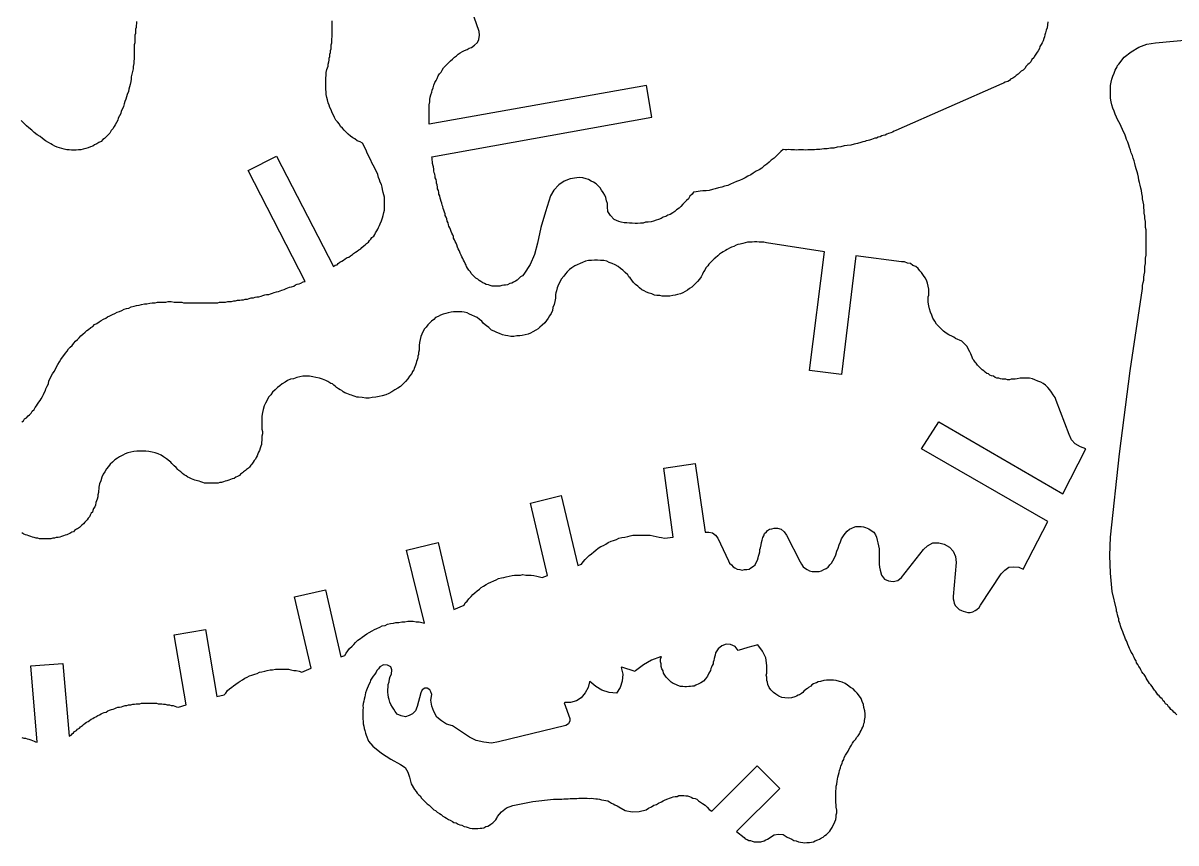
# Model space of a CAD drawing. Extents: x 6 to 899, y 6 to 466.
# Drawn here: x 223.9 to 441.8, y 6.1 to 160.9 of the extents above; entities that cross this region are included whole.
import ezdxf

# ---------------------------------------------------------------- set-up
doc = ezdxf.new("R2010")
doc.units = 0
doc.header["$MEASUREMENT"] = 0
doc.layers.add('DEFAULT_LAYER', color=1, linetype='Continuous')

msp = doc.modelspace()

# ---------------------------------------------------------------- linework, layer by layer
at = {"layer": 'DEFAULT_LAYER'}
for points in [[(417.63, 161.16), (417.56, 160.6), (417.48, 160.05), (417.32, 159.57), (417.16, 159.1), (417.08, 158.7), (417, 158.3), (416.84, 157.99), (416.76, 157.59), (416.53, 157.19), (416.37, 156.88), (416.13, 156.48), (416.05, 156.09), (415.81, 155.69), (415.57, 155.45), (415.34, 155.06), (415.1, 154.66), (414.94, 154.34), (414.62, 154.03), (414.39, 153.63), (414.07, 153.31), (413.83, 153.08), (413.52, 152.76), (413.28, 152.36), (412.96, 152.05), (412.56, 151.81), (412.33, 151.57), (412.01, 151.25), (411.61, 151.02), (411.38, 150.78), (410.98, 150.54), (410.58, 150.3), (410.35, 150.07), (410.03, 149.91), (409.55, 149.75), (409.24, 149.59), (408.92, 149.43), (388.88, 140.64), (388.56, 140.48), (388.24, 140.32), (387.93, 140.16), (387.53, 140.08), (387.21, 139.93), (386.9, 139.77), (386.5, 139.69), (386.26, 139.61), (385.95, 139.45), (385.55, 139.37), (385.23, 139.21), (384.92, 139.21), (384.6, 139.05), (384.28, 138.9), (383.89, 138.82), (383.65, 138.74), (383.25, 138.66), (383.02, 138.58), (382.62, 138.5), (382.3, 138.34), (381.67, 138.18), (381.04, 138.02), (380.4, 137.87), (379.69, 137.79), (379.13, 137.71), (378.5, 137.55), (377.79, 137.47), (377.15, 137.31), (376.52, 137.31), (375.89, 137.15), (375.25, 137.15), (374.54, 137.07), (374.22, 137.07), (373.91, 137.07), (373.51, 136.99), (373.19, 136.99), (372.88, 136.99), (372.56, 136.99), (372.24, 136.99), (371.85, 136.92), (371.45, 136.99), (371.13, 136.99), (370.82, 136.99), (370.5, 136.99), (370.1, 136.92), (369.71, 136.99), (369.39, 136.99), (369.07, 136.99), (368.68, 137.07), (368.28, 136.99), (367.97, 136.99), (367.57, 137.07), (367.17, 136.68), (366.7, 136.2), (366.3, 135.81), (365.91, 135.41), (365.35, 135.01), (364.95, 134.62), (364.48, 134.3), (363.92, 133.9), (363.53, 133.51), (363.05, 133.19), (362.5, 132.95), (361.94, 132.56), (361.47, 132.24), (360.91, 132), (360.44, 131.69), (359.88, 131.45), (359.33, 131.21), (358.78, 130.97), (358.22, 130.74), (357.67, 130.5), (357.11, 130.26), (356.48, 130.1), (356, 129.94), (355.37, 129.79), (354.74, 129.63), (354.26, 129.47), (353.63, 129.31), (353.07, 129.23), (352.44, 129.23), (351.88, 129.15), (351.17, 129.07), (350.62, 128.99), (350.38, 128.6), (349.98, 128.2), (349.67, 127.73), (349.35, 127.41), (348.95, 127.01), (348.64, 126.7), (348.24, 126.3), (347.92, 125.98), (347.45, 125.67), (347.13, 125.35), (346.73, 125.11), (346.26, 124.79), (345.78, 124.64), (345.39, 124.4), (344.91, 124.24), (344.52, 124), (344.04, 123.84), (343.57, 123.69), (343.09, 123.53), (342.62, 123.37), (342.06, 123.29), (341.59, 123.29), (341.11, 123.13), (340.63, 123.13), (340.08, 123.05), (339.6, 123.05), (339.05, 123.13), (338.58, 123.13), (338.02, 123.21), (337.55, 123.21), (336.99, 123.29), (336.52, 123.45), (335.64, 123.84), (334.93, 124.56), (334.46, 125.35), (334.38, 126.22), (334.38, 126.85), (334.22, 127.33), (334.06, 127.96), (333.9, 128.44), (333.58, 128.91), (333.27, 129.39), (333.03, 129.79), (332.63, 130.18), (332.24, 130.58), (331.76, 130.89), (331.29, 131.05), (330.81, 131.37), (330.34, 131.53), (329.7, 131.69), (329.15, 131.77), (328.59, 131.69), (327.33, 131.53), (326.22, 131.05), (325.19, 130.34), (324.24, 129.39), (323.6, 128.28), (322.65, 125.27), (321.78, 122.34), (321.15, 119.33), (320.59, 117.19), (319.8, 115.29), (318.61, 113.47), (318.3, 113.15), (317.98, 112.99), (317.66, 112.67), (317.34, 112.36), (317.03, 112.2), (316.63, 111.96), (316.31, 111.8), (315.92, 111.72), (315.52, 111.49), (315.13, 111.41), (314.81, 111.41), (314.41, 111.33), (314.02, 111.25), (313.7, 111.25), (313.38, 111.25), (312.91, 111.25), (312.59, 111.25), (312.2, 111.33), (311.88, 111.49), (311.48, 111.57), (311.17, 111.72), (310.85, 111.88), (310.45, 112.12), (310.14, 112.28), (309.9, 112.52), (309.5, 112.75), (309.26, 112.99), (308.95, 113.31), (308.63, 113.63), (308.47, 113.94), (308.16, 114.26), (307.92, 114.65), (307.76, 114.97), (307.68, 115.21), (307.52, 115.53), (307.36, 115.84), (307.2, 116.16), (307.05, 116.48), (306.89, 116.79), (306.73, 117.11), (306.57, 117.43), (306.49, 117.67), (306.33, 117.98), (306.17, 118.3), (306.02, 118.62), (305.94, 119.01), (305.78, 119.33), (305.62, 119.65), (305.46, 119.96), (305.3, 120.28), (305.3, 120.6), (305.15, 120.91), (304.99, 121.23), (304.83, 121.55), (304.75, 121.94), (304.59, 122.26), (304.43, 122.58), (304.35, 122.81), (304.27, 123.21), (304.12, 123.53), (304.04, 123.92), (303.88, 124.24), (303.72, 124.56), (303.72, 124.87), (303.56, 125.19), (303.48, 125.59), (303.32, 125.9), (303.24, 126.3), (303.16, 126.54), (303.09, 126.93), (302.93, 127.25), (302.85, 127.65), (302.77, 127.88), (302.69, 128.28), (302.53, 128.6), (302.53, 128.91), (302.45, 129.31), (302.29, 129.63), (302.29, 129.94), (302.21, 130.34), (302.06, 130.66), (302.06, 130.97), (301.98, 131.37), (301.82, 131.69), (301.82, 132), (301.74, 132.4), (301.66, 132.64), (301.58, 133.03), (301.58, 133.35), (301.5, 133.75), (301.42, 133.98), (301.34, 134.38), (301.34, 134.7), (301.26, 135.09), (301.26, 135.41), (301.18, 135.65), (342.77, 143.17), (341.74, 149.11), (300.71, 141.83), (300.71, 144.52), (300.71, 145), (300.71, 145.47), (300.79, 146.03), (300.79, 146.5), (300.87, 146.9), (301.03, 147.37), (301.18, 147.85), (301.26, 148.24), (301.42, 148.72), (301.58, 149.19), (301.74, 149.67), (301.98, 150.07), (302.21, 150.46), (302.37, 150.94), (302.61, 151.33), (302.93, 151.65), (303.16, 152.05), (303.4, 152.44), (303.72, 152.76), (304.12, 153.15), (304.43, 153.47), (304.75, 153.79), (305.07, 154.11), (305.46, 154.5), (305.86, 154.74), (306.17, 155.06), (306.57, 155.29), (306.97, 155.53), (307.36, 155.77), (307.84, 155.93), (308.23, 156.17), (308.71, 156.32), (309.26, 156.72), (309.82, 157.27), (310.06, 157.83), (310.22, 158.62), (310.14, 159.33), (307.36, 167.33)], [(223.67, 85.59), (224, 85.81), (224.23, 86.15), (224.56, 86.37), (224.9, 86.71), (225.12, 86.93), (225.46, 87.27), (225.68, 87.61), (226.02, 87.94), (226.24, 88.28), (226.47, 88.62), (226.69, 88.95), (226.92, 89.29), (227.14, 89.62), (227.36, 89.96), (227.59, 90.41), (227.81, 90.74), (227.92, 91.08), (228.15, 91.53), (228.26, 91.86), (228.48, 92.31), (228.48, 92.31), (228.71, 92.76), (228.82, 93.32), (229.04, 93.77), (229.27, 94.22), (229.49, 94.66), (229.83, 95.11), (230.05, 95.56), (230.28, 96.01), (230.5, 96.46), (230.84, 96.91), (231.06, 97.35), (231.4, 97.8), (231.62, 98.14), (231.96, 98.59), (232.29, 98.92), (232.52, 99.37), (232.85, 99.71), (233.19, 100.04), (233.53, 100.49), (233.86, 100.83), (234.2, 101.16), (234.53, 101.5), (234.87, 101.83), (235.21, 102.17), (235.65, 102.51), (235.99, 102.84), (236.33, 103.07), (236.77, 103.4), (237.11, 103.63), (237.45, 103.96), (237.89, 104.19), (238.34, 104.52), (238.68, 104.75), (239.13, 104.97), (239.58, 105.2), (239.91, 105.42), (240.36, 105.64), (240.81, 105.87), (241.26, 106.09), (241.7, 106.32), (242.15, 106.43), (242.6, 106.65), (243.05, 106.88), (243.5, 106.99), (243.94, 107.1), (244.39, 107.32), (244.95, 107.44), (245.4, 107.55), (245.85, 107.66), (246.3, 107.77), (246.86, 107.88), (247.31, 107.88), (247.87, 108), (248.31, 108.11), (248.87, 108.11), (249.32, 108.22), (249.88, 108.22), (250.33, 108.22), (250.89, 108.22), (251.34, 108.33), (251.9, 108.33), (252.46, 108.22), (252.91, 108.22), (253.47, 108.22), (253.92, 108.22), (254.25, 108.11), (254.59, 108.11), (255.04, 108.11), (255.37, 108.11), (255.82, 108.11), (256.16, 108.11), (256.6, 108.11), (256.94, 108.11), (257.28, 108.11), (257.72, 108.11), (258.06, 108.11), (258.51, 108.11), (258.84, 108.11), (259.18, 108.11), (259.63, 108.11), (259.96, 108.11), (260.3, 108.11), (260.75, 108.11), (261.09, 108.22), (261.53, 108.22), (261.87, 108.22), (262.21, 108.22), (262.65, 108.33), (262.99, 108.33), (263.33, 108.33), (263.77, 108.44), (264.11, 108.44), (264.45, 108.56), (264.89, 108.56), (265.23, 108.67), (265.57, 108.67), (265.9, 108.78), (266.35, 108.78), (266.69, 108.89), (267.02, 109), (267.47, 109), (267.81, 109.12), (268.14, 109.23), (268.48, 109.23), (268.93, 109.34), (269.26, 109.45), (269.6, 109.56), (269.94, 109.68), (270.38, 109.68), (270.72, 109.79), (271.06, 109.9), (271.39, 110.01), (271.84, 110.13), (272.18, 110.24), (272.51, 110.35), (272.85, 110.46), (273.3, 110.57), (273.63, 110.8), (273.97, 110.91), (274.3, 111.02), (274.64, 111.13), (275.09, 111.25), (275.43, 111.47), (275.76, 111.58), (276.1, 111.69), (276.43, 111.81), (276.88, 112.03), (277.22, 112.14), (266.46, 133.09), (271.84, 135.78), (282.6, 114.94), (282.93, 115.17), (283.27, 115.28), (283.49, 115.5), (283.83, 115.73), (284.16, 115.95), (284.5, 116.17), (284.84, 116.4), (285.17, 116.62), (285.51, 116.73), (285.84, 116.96), (286.18, 117.18), (286.4, 117.41), (286.74, 117.63), (287.08, 117.86), (287.41, 118.08), (287.75, 118.3), (287.97, 118.53), (288.31, 118.86), (288.64, 119.09), (288.87, 119.31), (289.2, 119.54), (289.43, 119.87), (289.65, 120.1), (289.88, 120.43), (290.21, 120.66), (290.44, 120.99), (290.55, 121.33), (290.77, 121.66), (291, 122), (291.11, 122.34), (291.33, 122.67), (291.45, 123.01), (291.67, 123.57), (291.89, 124.13), (292.01, 124.58), (292.12, 125.14), (292.23, 125.59), (292.23, 126.03), (292.23, 126.59), (292.23, 127.04), (292.23, 127.49), (292.23, 128.05), (292.12, 128.5), (292.01, 128.95), (291.89, 129.51), (291.78, 129.95), (291.67, 130.4), (291.45, 130.85), (291.33, 131.3), (291.11, 131.75), (291, 132.31), (290.77, 132.76), (290.55, 133.2), (290.33, 133.65), (290.1, 134.1), (289.88, 134.55), (289.65, 135), (289.43, 135.44), (289.2, 135.89), (288.98, 136.34), (288.76, 136.9), (288.53, 137.35), (288.31, 137.8), (288.08, 138.24), (287.64, 138.47), (287.08, 138.69), (286.63, 139.03), (286.29, 139.25), (285.84, 139.59), (285.4, 139.93), (285.06, 140.26), (284.61, 140.71), (284.28, 141.05), (283.94, 141.38), (283.72, 141.83), (283.38, 142.28), (283.04, 142.61), (282.82, 143.06), (282.6, 143.51), (282.37, 143.96), (282.15, 144.52), (281.92, 144.97), (281.81, 145.41), (281.59, 145.86), (281.47, 146.42), (281.36, 146.87), (281.25, 147.43), (281.25, 147.88), (281.14, 148.44), (281.14, 149), (281.14, 149.45), (281.14, 150.01), (281.14, 150.57), (281.25, 151.02), (281.25, 151.58), (281.36, 152.14), (281.47, 152.47), (281.59, 152.81), (281.59, 153.15), (281.7, 153.59), (281.81, 153.93), (281.81, 154.27), (281.92, 154.6), (281.92, 155.05), (282.03, 155.39), (282.03, 155.72), (282.15, 156.06), (282.15, 156.51), (282.15, 156.84), (282.26, 157.18), (282.26, 157.63), (282.26, 157.96), (282.37, 158.3), (282.37, 158.75), (282.37, 159.08), (282.37, 159.42), (282.37, 159.75), (282.37, 160.2), (282.37, 160.54), (282.37, 160.88), (282.37, 161.32)], [(245.4, 161.21), (245.4, 160.88), (245.29, 160.43), (245.29, 160.09), (245.18, 159.75), (245.18, 159.42), (245.18, 158.97), (245.06, 158.63), (245.06, 158.3), (245.06, 157.96), (245.06, 157.51), (245.06, 157.18), (244.95, 156.84), (244.95, 156.51), (244.95, 155.95), (244.95, 155.5), (244.95, 155.05), (244.95, 154.6), (244.95, 154.15), (244.84, 153.71), (244.84, 153.26), (244.73, 152.7), (244.73, 152.25), (244.62, 151.8), (244.5, 151.24), (244.39, 150.79), (244.39, 150.34), (244.28, 149.9), (244.17, 149.34), (244.06, 148.89), (243.94, 148.44), (243.83, 147.99), (243.61, 147.43), (243.5, 146.98), (243.38, 146.54), (243.16, 146.09), (243.05, 145.64), (242.94, 145.19), (242.71, 144.74), (242.49, 144.29), (242.38, 143.85), (242.15, 143.4), (241.93, 142.95), (241.82, 142.61), (241.59, 142.17), (241.37, 141.72), (241.14, 141.38), (240.92, 140.93), (240.58, 140.6), (240.36, 140.15), (240.02, 139.81), (239.69, 139.48), (239.35, 139.14), (239.02, 138.92), (238.68, 138.58), (238.23, 138.36), (237.89, 138.13), (237.45, 137.91), (237.11, 137.68), (236.66, 137.57), (236.21, 137.35), (235.77, 137.24), (235.32, 137.12), (234.87, 137.01), (234.42, 137.01), (233.97, 136.9), (233.53, 136.9), (233.08, 136.9), (232.63, 137.01), (232.18, 137.01), (231.73, 137.12), (231.28, 137.24), (230.84, 137.35), (230.39, 137.46), (229.94, 137.68), (229.49, 137.91), (229.16, 138.13), (228.71, 138.36), (228.15, 138.69), (227.59, 139.14), (227.14, 139.48), (226.58, 139.81), (226.02, 140.26), (225.57, 140.71), (225.01, 141.16), (224.56, 141.49), (224.11, 141.94), (223.55, 142.5)], [(442.01, 30.23), (441.68, 30.57), (441.45, 30.79), (441.23, 31.02), (440.89, 31.24), (440.67, 31.58), (440.44, 31.8), (440.22, 32.14), (439.88, 32.36), (439.66, 32.7), (439.44, 32.92), (439.21, 33.26), (438.99, 33.48), (438.65, 33.82), (438.43, 34.04), (438.2, 34.38), (437.98, 34.71), (437.76, 34.94), (437.53, 35.27), (437.31, 35.61), (437.08, 35.95), (436.86, 36.17), (436.64, 36.51), (436.41, 36.84), (436.19, 37.18), (436.08, 37.51), (435.85, 37.85), (435.63, 38.07), (435.4, 38.41), (435.18, 38.75), (435.07, 39.08), (434.84, 39.42), (434.62, 39.75), (434.39, 40.09), (434.28, 40.43), (434.06, 40.76), (433.95, 41.1), (433.72, 41.44), (433.61, 41.77), (433.39, 42.11), (433.27, 42.44), (433.05, 42.78), (432.94, 43.12), (432.71, 43.56), (432.6, 43.9), (432.49, 44.24), (432.27, 44.57), (432.15, 44.91), (432.04, 45.24), (431.93, 45.58), (431.82, 45.92), (431.59, 46.36), (431.48, 46.7), (431.37, 47.04), (431.26, 47.37), (431.15, 47.71), (431.03, 48.04), (431.03, 48.38), (430.92, 48.72), (430.81, 49.17), (430.7, 49.5), (430.59, 49.84), (430.59, 50.17), (429.8, 53.53), (429.47, 57.01), (429.35, 60.37), (429.47, 63.84), (431.15, 79.53), (433.16, 95.21), (435.51, 110.78), (435.51, 111.34), (435.63, 111.9), (435.74, 112.35), (435.74, 112.91), (435.85, 113.36), (435.96, 113.92), (435.96, 114.48), (435.96, 114.93), (436.08, 115.49), (436.08, 116.05), (436.08, 116.5), (436.19, 117.06), (436.19, 117.62), (436.19, 118.06), (436.19, 118.62), (436.19, 119.18), (436.19, 119.74), (436.19, 120.19), (436.19, 120.75), (436.19, 121.31), (436.19, 121.87), (436.08, 122.32), (436.08, 122.88), (436.08, 123.44), (435.96, 124), (435.96, 124.45), (435.85, 125.01), (435.85, 125.57), (435.74, 126.02), (435.74, 126.58), (435.63, 127.14), (435.51, 127.7), (435.51, 128.15), (435.4, 128.71), (435.29, 129.27), (435.18, 129.72), (435.07, 130.28), (434.95, 130.84), (434.84, 131.28), (434.73, 131.84), (434.62, 132.4), (434.51, 132.85), (434.28, 133.41), (434.17, 133.86), (434.06, 134.42), (433.95, 134.87), (433.72, 135.43), (433.61, 135.88), (433.39, 136.44), (433.27, 136.89), (433.05, 137.45), (432.94, 137.89), (432.71, 138.45), (432.49, 138.9), (432.38, 139.35), (432.15, 139.91), (431.93, 140.36), (431.71, 140.81), (431.48, 141.37), (431.26, 141.82), (431.03, 142.26), (430.81, 142.71), (430.59, 143.16), (430.36, 143.72), (430.14, 144.28), (429.91, 144.84), (429.69, 145.51), (429.58, 146.07), (429.47, 146.74), (429.47, 147.3), (429.47, 147.86), (429.47, 148.54), (429.47, 149.1), (429.58, 149.77), (429.69, 150.33), (429.91, 150.89), (430.14, 151.45), (430.36, 152.01), (430.7, 152.68), (430.81, 152.91), (431.03, 153.13), (432.04, 154.47), (433.39, 155.48), (434.84, 156.38), (436.3, 156.94), (437.98, 157.16), (450.86, 158.4)], [(223.71, 25.97), (224.05, 25.86), (224.38, 25.86), (224.72, 25.75), (225.05, 25.64), (225.39, 25.53), (225.73, 25.41), (226.06, 25.3), (226.29, 25.19), (226.62, 25.08), (225.39, 39.53), (231.44, 39.98), (232.67, 26.2), (233.01, 26.42), (233.23, 26.65), (233.46, 26.87), (233.68, 27.1), (234.02, 27.32), (234.24, 27.54), (234.58, 27.77), (234.8, 27.99), (235.14, 28.22), (235.36, 28.44), (235.7, 28.66), (235.92, 28.89), (236.26, 29), (236.48, 29.22), (236.82, 29.45), (237.15, 29.56), (237.38, 29.78), (237.71, 29.9), (238.05, 30.12), (238.39, 30.23), (238.72, 30.46), (238.95, 30.57), (239.28, 30.68), (239.62, 30.79), (239.95, 31.02), (240.29, 31.13), (240.63, 31.24), (240.96, 31.35), (241.3, 31.46), (241.52, 31.58), (241.86, 31.69), (242.19, 31.69), (242.53, 31.8), (242.87, 31.91), (243.2, 32.02), (243.54, 32.02), (243.88, 32.14), (244.32, 32.14), (244.66, 32.25), (245, 32.25), (245.33, 32.36), (245.67, 32.36), (246, 32.36), (246.34, 32.47), (246.68, 32.47), (247.01, 32.47), (247.35, 32.47), (247.68, 32.47), (248.02, 32.47), (248.47, 32.47), (248.8, 32.47), (249.14, 32.47), (249.48, 32.36), (249.81, 32.36), (250.15, 32.36), (250.49, 32.25), (250.82, 32.25), (251.16, 32.14), (251.61, 32.14), (251.94, 32.02), (252.28, 32.02), (252.61, 31.91), (252.95, 31.8), (253.29, 31.69), (254.74, 32.14), (252.5, 45.36), (258.44, 46.36), (260.57, 33.71), (261.91, 34.04), (262.25, 34.38), (262.58, 34.83), (262.92, 35.16), (263.37, 35.5), (263.7, 35.72), (264.15, 36.06), (264.6, 36.39), (264.94, 36.62), (265.39, 36.84), (265.83, 37.18), (266.28, 37.4), (266.73, 37.63), (267.18, 37.74), (267.74, 37.96), (268.19, 38.07), (268.63, 38.3), (269.08, 38.41), (269.64, 38.52), (270.09, 38.63), (270.65, 38.75), (271.1, 38.75), (271.66, 38.86), (272.11, 38.86), (272.67, 38.86), (273.12, 38.86), (273.56, 38.86), (274.12, 38.86), (274.57, 38.75), (275.13, 38.63), (275.58, 38.63), (276.14, 38.52), (276.59, 38.3), (278.38, 39.08), (275.24, 52.53), (281.07, 53.87), (283.98, 41.21), (284.77, 41.44), (284.99, 41.88), (285.33, 42.33), (285.66, 42.78), (286.11, 43.23), (286.45, 43.56), (286.78, 43.9), (287.23, 44.35), (287.68, 44.68), (288.02, 44.91), (288.46, 45.24), (288.91, 45.58), (289.36, 45.8), (289.92, 46.14), (290.37, 46.36), (290.82, 46.59), (291.38, 46.81), (291.82, 47.04), (292.38, 47.15), (292.83, 47.37), (293.39, 47.48), (293.95, 47.6), (294.4, 47.71), (294.96, 47.71), (295.52, 47.82), (296.08, 47.82), (296.64, 47.93), (297.09, 47.93), (297.65, 47.93), (298.21, 47.82), (298.77, 47.82), (299.33, 47.71), (299.78, 47.6), (296.42, 61.38), (302.36, 62.83), (305.38, 50.17), (307.28, 50.96), (307.51, 51.41), (307.85, 51.74), (308.18, 52.19), (308.63, 52.64), (308.97, 52.97), (309.3, 53.31), (309.75, 53.65), (310.2, 53.98), (310.53, 54.32), (310.98, 54.54), (311.43, 54.88), (311.88, 55.1), (312.33, 55.33), (312.89, 55.55), (313.33, 55.78), (313.78, 56), (314.34, 56.11), (314.79, 56.22), (315.24, 56.34), (315.8, 56.45), (316.36, 56.56), (316.81, 56.67), (317.37, 56.67), (317.93, 56.67), (318.38, 56.78), (318.94, 56.67), (319.5, 56.67), (319.94, 56.67), (320.5, 56.56), (321.06, 56.45), (321.51, 56.34), (322.07, 56.22), (323.08, 56.56), (319.83, 70.23), (325.66, 71.68), (328.79, 58.46), (329.47, 58.69), (329.8, 59.14), (330.14, 59.58), (330.59, 60.03), (330.92, 60.37), (331.37, 60.7), (331.82, 61.04), (332.16, 61.38), (332.6, 61.71), (333.16, 62.05), (333.61, 62.27), (334.06, 62.5), (334.51, 62.83), (335.07, 63.06), (335.52, 63.17), (336.08, 63.39), (336.53, 63.62), (337.09, 63.73), (337.65, 63.84), (338.21, 63.95), (338.65, 64.07), (339.21, 64.18), (339.77, 64.18), (340.33, 64.18), (340.89, 64.18), (341.45, 64.18), (341.9, 64.18), (342.46, 64.18), (343.02, 64.07), (343.58, 63.95), (344.14, 63.84), (344.59, 63.73), (345.15, 63.62), (346.83, 63.84), (345.04, 76.84), (350.98, 77.73), (352.88, 64.74), (353.55, 64.74), (354.23, 64.63), (354.79, 64.18), (355.23, 63.62), (357.25, 59.36), (357.47, 58.91), (357.81, 58.58), (358.15, 58.24), (358.48, 58.02), (358.93, 57.79), (359.38, 57.68), (359.83, 57.57), (360.28, 57.68), (360.72, 57.68), (361.17, 57.79), (361.51, 58.02), (361.96, 58.35), (362.29, 58.58), (362.52, 59.02), (362.74, 59.47), (362.85, 59.92), (362.96, 60.26), (363.08, 60.59), (363.19, 61.04), (363.19, 61.49), (363.3, 61.82), (363.41, 62.38), (363.52, 62.83), (363.64, 63.28), (363.75, 63.73), (363.97, 64.07), (364.08, 64.51), (364.42, 64.85), (364.64, 65.07), (364.98, 65.3), (365.43, 65.41), (365.88, 65.52), (366.55, 65.52), (367.22, 65.3), (367.78, 64.85), (368.23, 64.18), (370.81, 59.14), (371.03, 58.69), (371.37, 58.24), (371.81, 57.9), (372.15, 57.68), (372.6, 57.46), (373.05, 57.34), (373.5, 57.34), (373.94, 57.34), (374.39, 57.34), (374.84, 57.46), (375.29, 57.68), (375.74, 57.9), (376.07, 58.13), (376.41, 58.58), (376.74, 58.91), (376.97, 59.36), (377.3, 59.92), (377.53, 60.48), (377.75, 61.15), (377.98, 61.71), (378.2, 62.38), (378.42, 62.95), (378.65, 63.51), (378.98, 64.07), (379.32, 64.51), (379.66, 64.96), (380.11, 65.3), (380.55, 65.52), (381.11, 65.75), (381.34, 65.86), (381.67, 65.86), (382.01, 65.86), (382.35, 65.86), (382.79, 65.75), (383.13, 65.63), (383.47, 65.52), (383.8, 65.41), (384.25, 65.07), (384.7, 64.74), (385.03, 64.29), (385.26, 63.84), (385.37, 63.28), (385.48, 62.72), (385.59, 62.16), (385.71, 61.6), (385.71, 61.04), (385.71, 60.37), (385.71, 59.81), (385.71, 59.25), (385.71, 58.69), (385.82, 58.13), (385.93, 57.57), (386.15, 56.67), (386.72, 55.89), (387.5, 55.55), (388.4, 55.44), (389.29, 55.66), (389.96, 56.22), (394.11, 61.49), (394.89, 62.16), (395.9, 62.72), (397.02, 62.72), (398.03, 62.5), (399.04, 61.94), (399.71, 61.15), (400.16, 60.14), (400.27, 59.02), (399.71, 52.64), (399.71, 52.19), (399.82, 51.74), (399.93, 51.29), (400.16, 50.85), (400.49, 50.51), (400.83, 50.17), (401.28, 49.95), (401.62, 49.84), (402.06, 49.73), (402.51, 49.61), (402.96, 49.61), (403.41, 49.73), (403.86, 49.95), (404.19, 50.17), (404.64, 50.51), (404.86, 50.96), (404.86, 50.96), (408.79, 56.9), (409.46, 57.57), (410.24, 58.13), (411.14, 58.24), (412.15, 58.13), (412.93, 57.79), (417.64, 66.75), (393.77, 80.53), (397.02, 85.58), (420.44, 72.02), (424.81, 80.53), (423.8, 80.87), (422.79, 81.43), (422.12, 82.21), (421.67, 83.22), (419.2, 89.61), (418.98, 90.17), (418.64, 90.73), (418.31, 91.18), (417.97, 91.63), (417.64, 92.07), (417.19, 92.52), (416.74, 92.86), (416.29, 93.08), (415.73, 93.31), (415.17, 93.53), (414.72, 93.75), (414.16, 93.87), (413.49, 93.87), (412.93, 93.87), (412.37, 93.87), (411.81, 93.75), (411.47, 93.64), (411.03, 93.64), (410.69, 93.64), (410.35, 93.53), (410.02, 93.53), (409.68, 93.64), (409.35, 93.64), (409.01, 93.64), (408.67, 93.75), (408.34, 93.87), (408, 93.87), (407.66, 93.98), (407.33, 94.2), (406.99, 94.31), (406.66, 94.43), (406.43, 94.65), (406.1, 94.76), (405.76, 94.99), (405.54, 95.21), (405.2, 95.43), (404.98, 95.66), (404.75, 95.88), (404.53, 96.11), (404.3, 96.33), (404.08, 96.67), (403.86, 96.89), (403.63, 97.23), (403.41, 97.45), (403.3, 97.79), (403.18, 98.12), (403.07, 98.46), (402.85, 98.8), (402.29, 99.92), (401.39, 100.81), (400.16, 101.37), (399.82, 101.6), (399.6, 101.71), (398.93, 102.04), (398.37, 102.38), (397.92, 102.72), (397.47, 103.16), (397.02, 103.61), (396.57, 104.06), (396.24, 104.62), (395.9, 105.18), (395.68, 105.74), (395.45, 106.3), (395.23, 106.97), (395.12, 107.53), (395.01, 108.21), (395.01, 108.54), (395.01, 108.88), (395.01, 109.21), (395.12, 109.55), (395.12, 110.11), (395.12, 110.67), (395.01, 111.23), (394.89, 111.79), (394.67, 112.35), (394.45, 112.8), (394.11, 113.25), (393.77, 113.81), (393.44, 114.14), (393.1, 114.59), (392.65, 114.93), (392.09, 115.15), (391.64, 115.49), (391.08, 115.6), (390.52, 115.82), (389.96, 115.82), (381.34, 116.94), (378.65, 94.54), (372.6, 95.32), (375.4, 117.73), (364.42, 119.41), (363.97, 119.52), (363.52, 119.52), (363.08, 119.52), (362.63, 119.63), (362.18, 119.63), (361.73, 119.52), (361.28, 119.52), (360.84, 119.52), (360.39, 119.41), (359.94, 119.3), (359.49, 119.18), (359.04, 119.07), (358.71, 118.96), (358.26, 118.74), (357.81, 118.62), (357.47, 118.4), (357.03, 118.18), (356.69, 117.95), (356.24, 117.73), (355.91, 117.5), (355.57, 117.28), (355.23, 116.94), (354.79, 116.61), (354.56, 116.38), (354.23, 116.05), (353.89, 115.71), (353.55, 115.38), (353.33, 115.04), (352.99, 114.7), (352.77, 114.26), (352.55, 113.92), (352.32, 113.47), (352.1, 113.02), (351.76, 112.57), (351.43, 112.13), (351.09, 111.79), (350.64, 111.34), (350.3, 111.01), (349.86, 110.78), (349.52, 110.45), (349.07, 110.22), (348.62, 110), (348.18, 109.77), (347.62, 109.66), (347.17, 109.55), (346.72, 109.44), (346.16, 109.33), (345.71, 109.33), (345.15, 109.33), (344.7, 109.33), (344.26, 109.44), (343.7, 109.44), (343.25, 109.55), (342.8, 109.77), (342.24, 109.89), (341.79, 110.11), (341.34, 110.33), (340.89, 110.56), (340.45, 110.89), (340.11, 111.23), (339.66, 111.57), (339.33, 111.9), (338.99, 112.35), (338.65, 112.8), (338.43, 113.02), (338.21, 113.36), (337.76, 113.81), (337.31, 114.26), (336.86, 114.59), (336.41, 114.93), (335.85, 115.26), (335.29, 115.49), (334.73, 115.71), (334.28, 115.94), (333.72, 116.05), (333.05, 116.05), (332.49, 116.16), (331.93, 116.16), (331.37, 116.05), (330.81, 116.05), (330.25, 115.94), (329.69, 115.71), (329.24, 115.49), (328.68, 115.26), (328.23, 115.04), (327.67, 114.7), (327.23, 114.37), (326.78, 113.92), (326.44, 113.58), (326.11, 113.14), (325.66, 112.57), (325.43, 112.13), (325.1, 111.57), (324.87, 110.89), (324.76, 110.33), (324.65, 110), (324.54, 109.66), (324.54, 109.33), (324.54, 108.99), (324.43, 108.32), (324.31, 107.76), (324.09, 107.2), (323.98, 106.64), (323.75, 106.08), (323.42, 105.63), (323.19, 105.18), (322.86, 104.73), (322.52, 104.28), (322.07, 103.84), (321.62, 103.5), (321.29, 103.16), (320.84, 102.94), (320.28, 102.6), (319.83, 102.38), (319.38, 102.16), (318.82, 102.04), (318.26, 101.93), (317.82, 101.82), (317.26, 101.82), (316.7, 101.71), (316.14, 101.71), (315.58, 101.82), (315.13, 101.93), (314.57, 102.04), (314.01, 102.27), (313.45, 102.49), (313, 102.72), (312.44, 102.94), (311.99, 103.39), (311.54, 103.72), (310.98, 104.17), (310.65, 104.62), (310.2, 104.96), (309.75, 105.29), (309.3, 105.52), (308.74, 105.74), (308.29, 105.97), (307.85, 106.19), (307.28, 106.3), (306.84, 106.41), (306.28, 106.41), (305.83, 106.41), (305.27, 106.41), (304.82, 106.3), (304.26, 106.19), (303.81, 106.08), (303.36, 105.97), (302.8, 105.74), (302.36, 105.52), (301.91, 105.29), (301.57, 104.96), (301.12, 104.62), (300.79, 104.28), (300.45, 103.95), (300.11, 103.5), (299.78, 103.16), (299.55, 102.72), (299.33, 102.16), (299.11, 101.71), (298.99, 101.15), (298.88, 100.59), (298.77, 100.03), (298.77, 99.47), (298.77, 99.13), (298.66, 98.68), (298.66, 98.35), (298.55, 98.01), (298.55, 97.67), (298.43, 97.34), (298.32, 97), (298.21, 96.67), (298.1, 96.33), (297.99, 95.99), (297.87, 95.66), (297.76, 95.43), (297.54, 95.1), (297.43, 94.76), (296.98, 94.2), (296.64, 93.75), (296.19, 93.19), (295.75, 92.75), (295.3, 92.3), (294.74, 91.96), (294.18, 91.63), (293.62, 91.29), (293.06, 90.95), (292.5, 90.73), (291.82, 90.5), (291.26, 90.39), (290.59, 90.28), (289.92, 90.17), (289.36, 90.06), (288.69, 90.06), (288.02, 90.17), (287.34, 90.28), (287.01, 90.28), (286.67, 90.39), (286.34, 90.5), (286, 90.62), (285.78, 90.73), (285.44, 90.84), (285.1, 90.95), (284.77, 91.06), (284.43, 91.29), (284.21, 91.51), (283.87, 91.63), (283.53, 91.85), (283.2, 92.07), (282.97, 92.3), (282.64, 92.52), (282.41, 92.75), (282.08, 92.86), (281.74, 93.08), (281.52, 93.19), (281.18, 93.42), (280.85, 93.53), (280.51, 93.64), (279.95, 93.87), (279.28, 93.98), (278.72, 94.09), (278.04, 94.2), (277.48, 94.2), (276.81, 94.2), (276.25, 94.09), (275.69, 93.98), (275.02, 93.75), (274.46, 93.64), (273.9, 93.42), (273.45, 93.08), (272.89, 92.75), (272.44, 92.41), (272, 92.07), (271.55, 91.63), (271.1, 91.18), (270.76, 90.73), (270.31, 90.28), (270.09, 89.72), (269.75, 89.16), (269.53, 88.6), (269.31, 87.93), (269.19, 87.37), (269.08, 86.7), (269.08, 86.36), (269.08, 86.02), (269.08, 85.69), (269.08, 85.35), (269.08, 85.02), (269.08, 84.68), (269.08, 84.23), (269.19, 83.78), (269.19, 83.33), (269.08, 82.89), (269.08, 82.55), (269.08, 82.1), (268.97, 81.77), (268.97, 81.32), (268.86, 80.98), (268.75, 80.65), (268.63, 80.2), (268.41, 79.86), (268.3, 79.53), (268.19, 79.19), (267.96, 78.85), (267.85, 78.52), (267.63, 78.29), (267.4, 77.96), (267.18, 77.62), (266.95, 77.4), (266.73, 77.06), (266.51, 76.84), (266.17, 76.61), (265.95, 76.39), (265.61, 76.16), (265.39, 75.94), (265.05, 75.72), (264.83, 75.49), (264.49, 75.27), (264.15, 75.16), (263.82, 74.93), (263.48, 74.82), (263.14, 74.71), (262.81, 74.6), (262.47, 74.48), (262.14, 74.37), (261.8, 74.26), (261.46, 74.15), (261.13, 74.15), (260.79, 74.04), (260.46, 74.04), (260.01, 74.04), (259.67, 74.04), (259.34, 74.04), (259, 74.04), (258.66, 74.04), (258.22, 74.04), (257.88, 74.15), (257.54, 74.26), (257.21, 74.37), (256.87, 74.48), (256.42, 74.6), (256.09, 74.71), (255.75, 74.82), (255.41, 75.04), (255.08, 75.16), (254.74, 75.38), (254.41, 75.6), (254.07, 75.83), (253.73, 76.16), (253.4, 76.39), (253.17, 76.61), (252.84, 76.95), (252.5, 77.29), (252.28, 77.51), (252.05, 77.73), (251.83, 77.96), (251.61, 78.18), (251.05, 78.63), (250.49, 78.97), (250.04, 79.3), (249.48, 79.53), (248.92, 79.75), (248.36, 79.86), (247.68, 79.97), (247.12, 80.09), (246.56, 80.09), (246, 80.09), (245.44, 80.09), (244.88, 79.97), (244.32, 79.86), (243.76, 79.75), (243.2, 79.53), (242.76, 79.3), (242.19, 78.97), (241.75, 78.74), (241.3, 78.41), (240.85, 77.96), (240.4, 77.62), (240.07, 77.17), (239.73, 76.72), (239.39, 76.16), (239.06, 75.72), (238.83, 75.16), (238.61, 74.48), (238.39, 73.92), (238.27, 73.25), (238.27, 72.92), (238.16, 72.58), (238.16, 72.24), (238.05, 71.8), (238.05, 71.46), (237.94, 71.01), (237.83, 70.68), (237.71, 70.34), (237.6, 69.89), (237.49, 69.55), (237.27, 69.22), (237.15, 68.88), (237.04, 68.55), (236.82, 68.32), (236.59, 67.99), (236.48, 67.65), (236.26, 67.43), (236.03, 67.09), (235.81, 66.87), (235.59, 66.64), (235.36, 66.31), (235.02, 66.08), (234.8, 65.86), (234.58, 65.63), (234.24, 65.41), (234.02, 65.3), (233.68, 65.07), (233.46, 64.85), (233.12, 64.74), (232.78, 64.51), (232.45, 64.4), (232.22, 64.29), (231.89, 64.18), (231.55, 64.07), (231.22, 63.95), (230.88, 63.84), (230.54, 63.73), (230.21, 63.73), (229.87, 63.62), (229.54, 63.62), (229.2, 63.51), (228.86, 63.51), (228.53, 63.51), (228.19, 63.51), (227.85, 63.51), (227.52, 63.51), (227.07, 63.51), (226.73, 63.62), (226.4, 63.62), (226.06, 63.73), (225.73, 63.84), (225.39, 63.95), (225.05, 64.07), (224.72, 64.18), (224.38, 64.29), (224.05, 64.4), (223.71, 64.63)]]:
    msp.add_lwpolyline(points, dxfattribs=at)
msp.add_lwpolyline([(331.05, 36.56), (330.97, 36.48), (330.73, 35.45), (330.18, 34.42), (329.39, 33.47), (328.52, 32.92), (327.41, 32.6), (326.3, 32.6), (326.22, 32.52), (327.25, 29.59), (327.25, 29.12), (327.01, 28.56), (326.54, 28.25), (313.78, 25.16), (312.44, 24.92), (311.01, 25.08), (309.58, 25.39), (308.32, 26.03), (305.07, 28.17), (303.96, 28.48), (303.01, 29.12), (302.14, 29.83), (301.58, 30.86), (301.19, 31.89), (301.03, 33), (301.19, 34.11), (301.03, 34.58), (300.79, 34.98), (300.31, 35.3), (299.84, 35.3), (299.36, 34.98), (299.13, 34.42), (298.41, 31.81), (298.1, 31.02), (297.54, 30.46), (296.91, 30.15), (296.2, 29.91), (295.4, 30.07), (294.61, 30.38), (294.29, 30.86), (293.98, 31.34), (293.74, 31.73), (293.42, 32.21), (293.26, 32.68), (293.11, 33.16), (293.03, 33.55), (292.95, 34.11), (292.87, 34.5), (292.87, 34.98), (292.95, 35.53), (292.95, 36.01), (293.11, 36.48), (293.19, 37.04), (293.34, 37.51), (293.58, 37.91), (293.66, 38.78), (293.42, 39.34), (292.79, 39.65), (292.08, 39.73), (291.36, 39.34), (291.13, 38.94), (290.81, 38.62), (290.65, 38.31), (290.41, 37.91), (290.1, 37.59), (289.86, 37.2), (289.62, 36.8), (289.54, 36.41), (289.3, 36.01), (289.15, 35.69), (288.99, 35.22), (288.83, 34.9), (288.67, 34.42), (288.59, 34.03), (288.51, 33.63), (288.43, 33.24), (288.35, 32.84), (288.19, 32.37), (288.12, 31.97), (288.19, 31.57), (288.12, 31.18), (288.12, 30.7), (288.12, 30.23), (288.12, 29.91), (288.12, 29.43), (288.19, 29.04), (288.19, 28.56), (288.35, 28.09), (288.43, 27.69), (288.51, 27.3), (288.67, 26.82), (288.75, 26.42), (289.22, 25.31), (290.02, 24.36), (291.68, 23.02), (293.42, 21.91), (295.25, 20.88), (296.12, 20.32), (296.67, 19.45), (296.99, 18.5), (297.3, 17.23), (297.94, 16.13), (298.26, 15.81), (298.41, 15.49), (298.73, 15.17), (298.97, 14.94), (299.21, 14.54), (299.44, 14.3), (299.76, 13.99), (300.08, 13.67), (300.31, 13.43), (300.71, 13.19), (301.03, 12.88), (301.27, 12.64), (301.58, 12.32), (301.9, 12.16), (302.22, 11.85), (302.61, 11.61), (302.93, 11.45), (303.25, 11.13), (303.64, 10.9), (303.96, 10.74), (304.36, 10.5), (304.67, 10.34), (305.07, 10.1), (305.38, 9.95), (305.78, 9.87), (306.18, 9.63), (306.49, 9.47), (306.89, 9.39), (307.29, 9.15), (307.68, 9.08), (308.08, 9), (308.4, 8.84), (308.79, 8.76), (309.11, 8.76), (309.58, 8.76), (309.9, 8.76), (310.3, 8.84), (310.61, 8.84), (311.01, 8.92), (311.41, 9.15), (311.8, 9.23), (312.12, 9.39), (312.36, 9.63), (312.75, 9.87), (312.99, 10.1), (313.31, 10.42), (313.47, 10.74), (313.62, 11.06), (314.34, 11.93), (315.29, 12.72), (316.48, 13.12), (320.28, 13.91), (324.16, 14.3), (324.63, 14.3), (324.95, 14.3), (325.43, 14.3), (325.74, 14.3), (326.14, 14.38), (326.62, 14.38), (326.93, 14.38), (327.33, 14.46), (327.8, 14.46), (328.12, 14.46), (328.6, 14.46), (328.99, 14.54), (329.31, 14.54), (329.78, 14.54), (330.1, 14.54), (330.58, 14.54), (330.97, 14.46), (331.37, 14.54), (331.76, 14.46), (332.16, 14.38), (332.48, 14.38), (332.87, 14.3), (333.27, 14.22), (333.67, 14.15), (334.06, 14.07), (334.46, 13.99), (334.77, 13.83), (335.17, 13.59), (335.49, 13.43), (335.8, 13.27), (336.2, 13.04), (336.52, 12.88), (337.71, 12.16), (339.05, 11.93), (340.4, 12.01), (341.67, 12.32), (342.14, 12.64), (342.7, 12.88), (343.17, 13.19), (343.65, 13.35), (344.04, 13.59), (344.6, 13.83), (344.91, 13.99), (345.31, 14.22), (345.79, 14.38), (346.1, 14.54), (346.5, 14.62), (346.82, 14.78), (347.21, 14.86), (347.53, 14.86), (347.85, 15.02), (348.16, 15.02), (348.8, 15.02), (349.19, 14.94), (349.51, 14.94), (349.91, 14.86), (350.22, 14.7), (350.54, 14.54), (350.94, 14.46), (351.25, 14.3), (351.57, 13.99), (351.97, 13.75), (352.36, 13.51), (352.84, 13.19), (353.23, 12.8), (353.63, 12.4), (354.1, 12.09), (362.66, 20.64), (366.94, 16.36), (358.78, 8.2), (360.2, 7.09), (360.44, 6.86), (360.76, 6.7), (361.08, 6.54), (361.39, 6.54), (361.71, 6.38), (362.1, 6.3), (362.42, 6.3), (362.74, 6.3), (363.06, 6.3), (363.37, 6.3), (364.01, 6.46), (364.32, 6.62), (364.64, 6.78), (364.96, 6.94), (365.19, 7.17), (365.91, 7.57), (366.7, 7.73), (367.57, 7.65), (368.36, 7.17), (368.76, 6.94), (369.23, 6.78), (369.63, 6.54), (370.03, 6.46), (370.5, 6.3), (370.9, 6.22), (371.29, 6.14), (371.69, 6.06), (372.09, 6.14), (372.56, 6.14), (372.96, 6.22), (373.35, 6.3), (373.67, 6.46), (374.15, 6.62), (374.46, 6.78), (374.86, 7.02), (375.18, 7.17), (375.49, 7.49), (375.81, 7.65), (376.13, 7.97), (376.44, 8.28), (376.6, 8.6), (376.84, 9), (377, 9.31), (377.24, 9.71), (377.39, 10.03), (377.55, 10.5), (377.63, 10.9), (377.63, 11.37), (377.71, 11.77), (377.71, 12.24), (377.63, 12.8), (377.63, 13.27), (377.55, 13.67), (377.55, 14.15), (377.55, 14.62), (377.55, 14.94), (377.55, 15.41), (377.55, 15.89), (377.63, 16.28), (377.63, 16.76), (377.71, 17.16), (377.79, 17.71), (377.87, 18.11), (377.95, 18.5), (378.03, 18.9), (378.19, 19.37), (378.27, 19.77), (378.42, 20.24), (378.5, 20.64), (378.74, 21.04), (378.82, 21.43), (379.06, 21.83), (379.14, 22.23), (379.37, 22.62), (379.61, 23.02), (379.85, 23.41), (380.01, 23.73), (380.25, 24.13), (380.48, 24.52), (380.72, 24.92), (380.96, 25.31), (381.28, 25.63), (381.51, 26.03), (381.75, 26.27), (381.99, 26.66), (382.15, 26.98), (382.31, 27.3), (382.46, 27.61), (382.62, 27.93), (382.78, 28.25), (382.86, 28.64), (382.94, 28.88), (382.94, 29.2), (383.1, 29.83), (383.1, 30.46), (383.02, 31.02), (382.86, 31.65), (382.78, 32.21), (382.54, 32.76), (382.31, 33.32), (381.99, 33.79), (381.59, 34.35), (381.2, 34.74), (380.8, 35.14), (380.33, 35.45), (379.77, 35.85), (379.3, 36.17), (378.74, 36.41), (378.27, 36.56), (377.63, 36.72), (377.08, 36.8), (376.44, 36.8), (375.81, 36.8), (375.26, 36.72), (374.62, 36.56), (374.23, 36.48), (373.91, 36.33), (373.67, 36.25), (373.35, 36.09), (373.04, 35.93), (372.8, 35.69), (372.4, 35.45), (372.17, 35.22), (371.85, 35.06), (371.53, 34.74), (371.29, 34.5), (371.06, 34.27), (370.66, 34.03), (370.42, 33.95), (370.11, 33.79), (369.79, 33.63), (369.16, 33.47), (368.6, 33.39), (367.89, 33.47), (367.33, 33.55), (366.78, 33.79), (366.22, 34.19), (365.75, 34.5), (365.27, 34.98), (364.96, 35.45), (364.72, 36.01), (364.64, 36.41), (364.48, 36.72), (364.48, 37.04), (364.48, 37.36), (364.4, 37.75), (364.48, 38.15), (364.48, 39.57), (364.32, 41), (363.69, 42.27), (362.82, 43.46), (360.92, 42.98), (359.09, 42.43), (358.54, 43.14), (357.67, 43.53), (356.8, 43.61), (356.01, 43.3), (355.29, 42.74), (354.82, 41.95), (354.74, 41.55), (354.66, 41.32), (354.58, 40.92), (354.5, 40.52), (354.34, 40.21), (354.34, 39.89), (354.18, 39.57), (354.02, 39.26), (353.95, 39.02), (353.87, 38.62), (353.55, 38.15), (353.31, 37.59), (352.92, 37.04), (352.52, 36.64), (352.04, 36.33), (351.65, 36.09), (351.09, 35.85), (350.78, 35.69), (350.46, 35.69), (350.06, 35.61), (349.75, 35.61), (349.35, 35.53), (349.03, 35.53), (348.64, 35.61), (348.16, 35.61), (347.69, 35.77), (347.29, 36.01), (346.82, 36.17), (346.42, 36.41), (346.1, 36.72), (345.79, 37.04), (345.47, 37.36), (345.23, 37.75), (344.99, 38.15), (344.91, 38.54), (344.68, 38.94), (344.52, 39.42), (344.52, 39.89), (344.44, 40.29), (344.44, 40.76), (344.52, 41.16), (344.6, 41.24), (344.44, 41.24), (342.7, 40.6), (341.19, 39.73), (339.69, 38.54), (339.61, 38.46), (337.07, 39.26), (336.99, 39.18), (337.31, 37.91), (337.15, 36.64), (336.76, 35.45), (336.12, 34.35), (334.7, 34.5), (333.35, 34.9), (332.16, 35.61), (331.05, 36.56)], close=True, dxfattribs=at)

doc.saveas('drawing.dxf')
